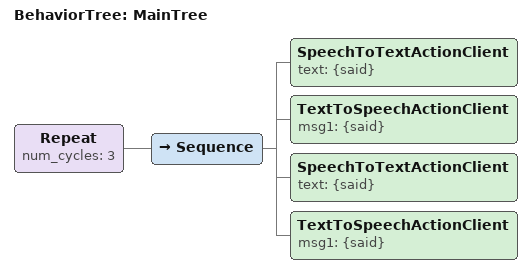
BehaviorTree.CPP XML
<root BTCPP_format="4" main_tree_to_execute = "MainTree">
    <BehaviorTree ID="MainTree">
        <Repeat num_cycles="3">
              <Sequence>
                 <SpeechToTextActionClient text="{said}" />
                 <TextToSpeechActionClient msg1="{said}"/>
                 <SpeechToTextActionClient text="{said}" />
                 <TextToSpeechActionClient msg1="{said}"/>
              </Sequence>
        </Repeat>
    </BehaviorTree>
</root>
